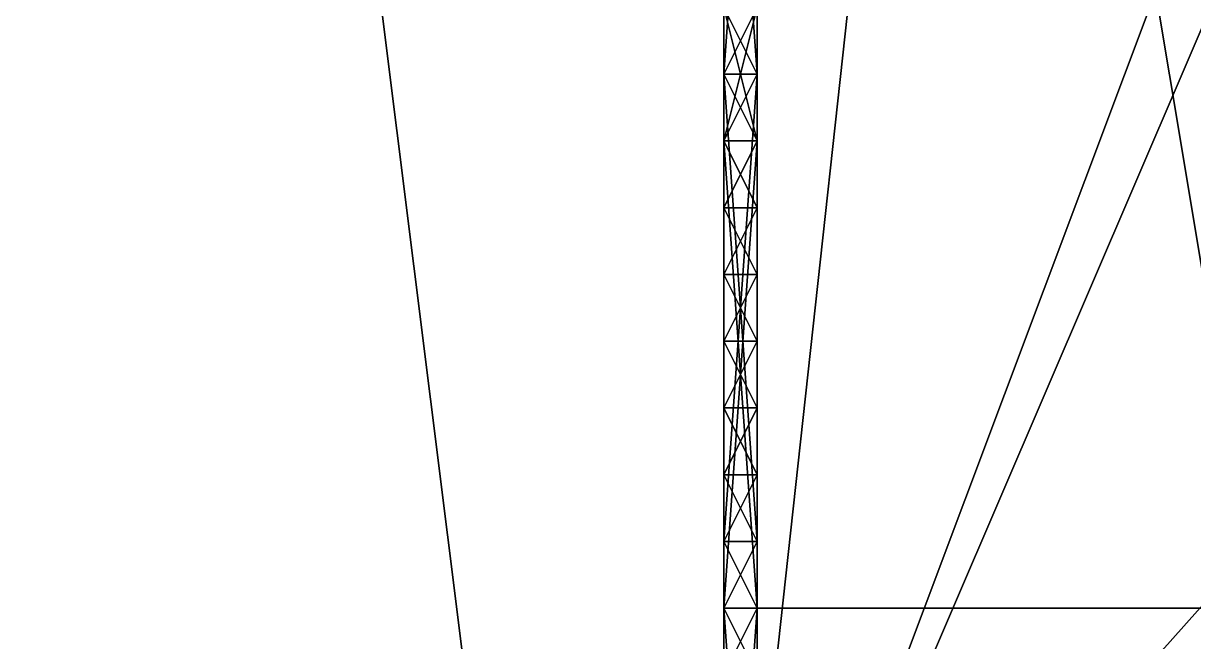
# Model space of a CAD drawing. Extents: x -3136 to 3456, y -896 to 5632.
# Drawn here: x -2384 to -1823, y 240 to 536 of the extents above; entities that cross this region are included whole.
import ezdxf

# ---------------------------------------------------------------- set-up
doc = ezdxf.new("R2010")
doc.units = 0

msp = doc.modelspace()

# ---------------------------------------------------------------- meshes
at = {"layer": 'OBJECT025', "color": 50}
mesh = msp.add_polyface(dxfattribs=at)
corners = [(-2048, 512, 128), (-2048, 544, 128), (-2032, 544, 128), (-2032, 512, 128), (-2048, 768), (-2048, 736), (-2032, 736), (-2032, 768)]
mesh.append_faces([[corners[k] for k in face] for face in [(1, 3, 0), (5, 7, 4), (4, 0, 5), (6, 2, 7), (5, 3, 6), (1, 7, 2)]], dxfattribs={"vtx0": -1})
mesh.append_faces([[corners[k] for k in face] for face in [(1, 2, 3), (5, 6, 7), (4, 1, 0), (6, 3, 2), (5, 0, 3), (1, 4, 7)]], dxfattribs={"vtx2": -1})
at = {"layer": 'OBJECT026', "color": 50}
mesh = msp.add_polyface(dxfattribs=at)
corners = [(-2048, 480, 128), (-2048, 512, 128), (-2032, 512, 128), (-2032, 480, 128), (-2048, 288), (-2048, 256), (-2032, 256), (-2032, 288)]
mesh.append_faces([[corners[k] for k in face] for face in [(1, 3, 0), (5, 7, 4), (6, 2, 7), (4, 0, 5), (1, 7, 2), (5, 3, 6)]], dxfattribs={"vtx0": -1})
mesh.append_faces([[corners[k] for k in face] for face in [(1, 2, 3), (5, 6, 7), (6, 3, 2), (4, 1, 0), (1, 4, 7), (5, 0, 3)]], dxfattribs={"vtx2": -1})
at = {"layer": 'OBJECT027', "color": 50}
mesh = msp.add_polyface(dxfattribs=at)
corners = [(-2048, 0, 128), (-2048, 32, 128), (-2032, 32, 128), (-2032, 0, 128), (-2048, 256), (-2048, 224), (-2032, 224), (-2032, 256)]
mesh.append_faces([[corners[k] for k in face] for face in [(1, 3, 0), (5, 7, 4), (4, 0, 5), (6, 2, 7), (5, 3, 6), (1, 7, 2)]], dxfattribs={"vtx0": -1})
mesh.append_faces([[corners[k] for k in face] for face in [(1, 2, 3), (5, 6, 7), (4, 1, 0), (6, 3, 2), (5, 0, 3), (1, 4, 7)]], dxfattribs={"vtx2": -1})
at = {"layer": 'OBJECT049', "color": 50}
mesh = msp.add_polyface(dxfattribs=at)
corners = [(-2048, 544, 288), (-2048, 512, 288), (-2032, 512, 288), (-2032, 544, 288), (-2048, 736, 416), (-2048, 768, 416), (-2032, 768, 416), (-2032, 736, 416)]
mesh.append_faces([[corners[k] for k in face] for face in [(1, 3, 0), (5, 7, 4), (2, 6, 3), (0, 4, 1), (1, 7, 2), (5, 3, 6)]], dxfattribs={"vtx0": -1})
mesh.append_faces([[corners[k] for k in face] for face in [(1, 2, 3), (5, 6, 7), (2, 7, 6), (0, 5, 4), (1, 4, 7), (5, 0, 3)]], dxfattribs={"vtx2": -1})
at = {"layer": 'OBJECT050', "color": 50}
mesh = msp.add_polyface(dxfattribs=at)
corners = [(-2048, 512, 288), (-2048, 480, 288), (-2032, 480, 288), (-2032, 512, 288), (-2048, 256, 416), (-2048, 288, 416), (-2032, 288, 416), (-2032, 256, 416)]
mesh.append_faces([[corners[k] for k in face] for face in [(1, 3, 0), (5, 7, 4), (0, 4, 1), (2, 6, 3), (5, 3, 6), (1, 7, 2)]], dxfattribs={"vtx0": -1})
mesh.append_faces([[corners[k] for k in face] for face in [(1, 2, 3), (5, 6, 7), (0, 5, 4), (2, 7, 6), (5, 0, 3), (1, 4, 7)]], dxfattribs={"vtx2": -1})
at = {"layer": 'OBJECT051', "color": 50}
mesh = msp.add_polyface(dxfattribs=at)
corners = [(-2048, 32, 288), (-2048, 0, 288), (-2032, 0, 288), (-2032, 32, 288), (-2048, 224, 416), (-2048, 256, 416), (-2032, 256, 416), (-2032, 224, 416)]
mesh.append_faces([[corners[k] for k in face] for face in [(1, 3, 0), (5, 7, 4), (2, 6, 3), (0, 4, 1), (1, 7, 2), (5, 3, 6)]], dxfattribs={"vtx0": -1})
mesh.append_faces([[corners[k] for k in face] for face in [(1, 2, 3), (5, 6, 7), (2, 7, 6), (0, 5, 4), (1, 4, 7), (5, 0, 3)]], dxfattribs={"vtx2": -1})
at = {"layer": 'OBJECT054', "color": 50}
mesh = msp.add_polyface(dxfattribs=at)
corners = [(-1280, 0, 144), (-2048, 0, 144), (-2048, 2048, 144), (-1280, 2048, 144), (-1280, 2048, 128), (-2048, 2048, 128), (-2048, 0, 128), (-1280, 0, 128)]
mesh.append_faces([[corners[k] for k in face] for face in [(1, 3, 0), (5, 7, 4), (5, 1, 6), (4, 2, 5), (6, 0, 7), (7, 3, 4)]], dxfattribs={"vtx0": -1})
mesh.append_faces([[corners[k] for k in face] for face in [(1, 2, 3), (5, 6, 7), (5, 2, 1), (4, 3, 2), (6, 1, 0), (7, 0, 3)]], dxfattribs={"vtx2": -1})
at = {"layer": 'OBJECT067', "color": 50}
mesh = msp.add_polyface(dxfattribs=at)
corners = [(-2944, -896, 2176), (-2944, 5504, 2176), (3456, 5504, 2176), (3456, -896, 2176), (-2944, 5504, 2048), (-2944, -896, 2048), (3456, -896, 2048), (3456, 5504, 2048)]
mesh.append_faces([[corners[k] for k in face] for face in [(1, 3, 0), (5, 7, 4), (4, 0, 5), (6, 2, 7), (7, 1, 4), (5, 3, 6)]], dxfattribs={"vtx0": -1})
mesh.append_faces([[corners[k] for k in face] for face in [(1, 2, 3), (5, 6, 7), (4, 1, 0), (6, 3, 2), (7, 2, 1), (5, 0, 3)]], dxfattribs={"vtx2": -1})
at = {"layer": 'OBJECT072', "color": 50}
mesh = msp.add_polyface(dxfattribs=at)
corners = [(-2048, 480, 272), (-2048, 544, 272), (-2032, 544, 272), (-2032, 480, 272), (-2048, 544, 144), (-2048, 480, 144), (-2032, 480, 144), (-2032, 544, 144)]
mesh.append_faces([[corners[k] for k in face] for face in [(1, 3, 0), (5, 7, 4), (4, 0, 5), (6, 2, 7), (5, 3, 6), (7, 1, 4)]], dxfattribs={"vtx0": -1})
mesh.append_faces([[corners[k] for k in face] for face in [(1, 2, 3), (5, 6, 7), (4, 1, 0), (6, 3, 2), (5, 0, 3), (7, 2, 1)]], dxfattribs={"vtx2": -1})
at = {"layer": 'OBJECT231', "color": 50}
mesh = msp.add_polyface(dxfattribs=at)
corners = [(-2032, 256, 272), (-2032, 256, 256), (-2032, 224, 256), (-2032, 224, 272), (-2048, 224, 272), (-2048, 224, 256), (-2048, 256, 256), (-2048, 256, 272)]
mesh.append_faces([[corners[k] for k in face] for face in [(1, 3, 0), (5, 7, 4), (6, 0, 7), (2, 4, 3), (7, 3, 4), (5, 1, 6)]], dxfattribs={"vtx0": -1})
mesh.append_faces([[corners[k] for k in face] for face in [(1, 2, 3), (5, 6, 7), (6, 1, 0), (2, 5, 4), (7, 0, 3), (5, 2, 1)]], dxfattribs={"vtx2": -1})
at = {"layer": 'OBJECT232', "color": 50}
mesh = msp.add_polyface(dxfattribs=at)
corners = [(-2032, 256, 256), (-2032, 256, 168), (-2032, 224, 168), (-2032, 224, 256), (-2048, 224, 256), (-2048, 224, 168), (-2048, 256, 168), (-2048, 256, 256)]
mesh.append_faces([[corners[k] for k in face] for face in [(1, 3, 0), (5, 7, 4), (6, 0, 7), (2, 4, 3), (7, 3, 4), (5, 1, 6)]], dxfattribs={"vtx0": -1})
mesh.append_faces([[corners[k] for k in face] for face in [(1, 2, 3), (5, 6, 7), (6, 1, 0), (2, 5, 4), (7, 0, 3), (5, 2, 1)]], dxfattribs={"vtx2": -1})
at = {"layer": 'OBJECT233', "color": 50}
mesh = msp.add_polyface(dxfattribs=at)
corners = [(-2032, 256, 168), (-2032, 256, 144), (-2032, 224, 144), (-2032, 224, 168), (-2048, 224, 168), (-2048, 224, 144), (-2048, 256, 144), (-2048, 256, 168)]
mesh.append_faces([[corners[k] for k in face] for face in [(1, 3, 0), (5, 7, 4), (6, 0, 7), (2, 4, 3), (5, 1, 6), (7, 3, 4)]], dxfattribs={"vtx0": -1})
mesh.append_faces([[corners[k] for k in face] for face in [(1, 2, 3), (5, 6, 7), (6, 1, 0), (2, 5, 4), (5, 2, 1), (7, 0, 3)]], dxfattribs={"vtx2": -1})
at = {"layer": 'OBJECT234', "color": 50}
mesh = msp.add_polyface(dxfattribs=at)
corners = [(-2032, 288, 272), (-2032, 288, 256), (-2032, 256, 256), (-2032, 256, 272), (-2048, 256, 272), (-2048, 256, 256), (-2048, 288, 256), (-2048, 288, 272)]
mesh.append_faces([[corners[k] for k in face] for face in [(1, 3, 0), (5, 7, 4), (6, 0, 7), (2, 4, 3), (7, 3, 4), (5, 1, 6)]], dxfattribs={"vtx0": -1})
mesh.append_faces([[corners[k] for k in face] for face in [(1, 2, 3), (5, 6, 7), (6, 1, 0), (2, 5, 4), (7, 0, 3), (5, 2, 1)]], dxfattribs={"vtx2": -1})
at = {"layer": 'OBJECT235', "color": 50}
mesh = msp.add_polyface(dxfattribs=at)
corners = [(-2032, 288, 256), (-2032, 288, 168), (-2032, 256, 168), (-2032, 256, 256), (-2048, 256, 256), (-2048, 256, 168), (-2048, 288, 168), (-2048, 288, 256)]
mesh.append_faces([[corners[k] for k in face] for face in [(1, 3, 0), (5, 7, 4), (6, 0, 7), (2, 4, 3), (7, 3, 4), (5, 1, 6)]], dxfattribs={"vtx0": -1})
mesh.append_faces([[corners[k] for k in face] for face in [(1, 2, 3), (5, 6, 7), (6, 1, 0), (2, 5, 4), (7, 0, 3), (5, 2, 1)]], dxfattribs={"vtx2": -1})
at = {"layer": 'OBJECT236', "color": 50}
mesh = msp.add_polyface(dxfattribs=at)
corners = [(-2032, 288, 168), (-2032, 288, 144), (-2032, 256, 144), (-2032, 256, 168), (-2048, 256, 168), (-2048, 256, 144), (-2048, 288, 144), (-2048, 288, 168)]
mesh.append_faces([[corners[k] for k in face] for face in [(1, 3, 0), (5, 7, 4), (6, 0, 7), (2, 4, 3), (5, 1, 6), (7, 3, 4)]], dxfattribs={"vtx0": -1})
mesh.append_faces([[corners[k] for k in face] for face in [(1, 2, 3), (5, 6, 7), (6, 1, 0), (2, 5, 4), (5, 2, 1), (7, 0, 3)]], dxfattribs={"vtx2": -1})
at = {"layer": 'OBJECT237', "color": 50}
mesh = msp.add_polyface(dxfattribs=at)
corners = [(-2032, 320, 272), (-2032, 320, 256), (-2032, 288, 256), (-2032, 288, 272), (-2048, 288, 272), (-2048, 288, 256), (-2048, 320, 256), (-2048, 320, 272)]
mesh.append_faces([[corners[k] for k in face] for face in [(1, 3, 0), (5, 7, 4), (6, 0, 7), (2, 4, 3), (7, 3, 4), (5, 1, 6)]], dxfattribs={"vtx0": -1})
mesh.append_faces([[corners[k] for k in face] for face in [(1, 2, 3), (5, 6, 7), (6, 1, 0), (2, 5, 4), (7, 0, 3), (5, 2, 1)]], dxfattribs={"vtx2": -1})
at = {"layer": 'OBJECT238', "color": 50}
mesh = msp.add_polyface(dxfattribs=at)
corners = [(-2032, 320, 256), (-2032, 320, 168), (-2032, 288, 168), (-2032, 288, 256), (-2048, 288, 256), (-2048, 288, 168), (-2048, 320, 168), (-2048, 320, 256)]
mesh.append_faces([[corners[k] for k in face] for face in [(1, 3, 0), (5, 7, 4), (6, 0, 7), (2, 4, 3), (7, 3, 4), (5, 1, 6)]], dxfattribs={"vtx0": -1})
mesh.append_faces([[corners[k] for k in face] for face in [(1, 2, 3), (5, 6, 7), (6, 1, 0), (2, 5, 4), (7, 0, 3), (5, 2, 1)]], dxfattribs={"vtx2": -1})
at = {"layer": 'OBJECT239', "color": 50}
mesh = msp.add_polyface(dxfattribs=at)
corners = [(-2032, 320, 168), (-2032, 320, 144), (-2032, 288, 144), (-2032, 288, 168), (-2048, 288, 168), (-2048, 288, 144), (-2048, 320, 144), (-2048, 320, 168)]
mesh.append_faces([[corners[k] for k in face] for face in [(1, 3, 0), (5, 7, 4), (6, 0, 7), (2, 4, 3), (5, 1, 6), (7, 3, 4)]], dxfattribs={"vtx0": -1})
mesh.append_faces([[corners[k] for k in face] for face in [(1, 2, 3), (5, 6, 7), (6, 1, 0), (2, 5, 4), (5, 2, 1), (7, 0, 3)]], dxfattribs={"vtx2": -1})
at = {"layer": 'OBJECT240', "color": 50}
mesh = msp.add_polyface(dxfattribs=at)
corners = [(-2032, 352, 272), (-2032, 352, 256), (-2032, 320, 256), (-2032, 320, 272), (-2048, 320, 272), (-2048, 320, 256), (-2048, 352, 256), (-2048, 352, 272)]
mesh.append_faces([[corners[k] for k in face] for face in [(1, 3, 0), (5, 7, 4), (6, 0, 7), (2, 4, 3), (7, 3, 4), (5, 1, 6)]], dxfattribs={"vtx0": -1})
mesh.append_faces([[corners[k] for k in face] for face in [(1, 2, 3), (5, 6, 7), (6, 1, 0), (2, 5, 4), (7, 0, 3), (5, 2, 1)]], dxfattribs={"vtx2": -1})
at = {"layer": 'OBJECT241', "color": 50}
mesh = msp.add_polyface(dxfattribs=at)
corners = [(-2032, 352, 256), (-2032, 352, 168), (-2032, 320, 168), (-2032, 320, 256), (-2048, 320, 256), (-2048, 320, 168), (-2048, 352, 168), (-2048, 352, 256)]
mesh.append_faces([[corners[k] for k in face] for face in [(1, 3, 0), (5, 7, 4), (6, 0, 7), (2, 4, 3), (7, 3, 4), (5, 1, 6)]], dxfattribs={"vtx0": -1})
mesh.append_faces([[corners[k] for k in face] for face in [(1, 2, 3), (5, 6, 7), (6, 1, 0), (2, 5, 4), (7, 0, 3), (5, 2, 1)]], dxfattribs={"vtx2": -1})
at = {"layer": 'OBJECT242', "color": 50}
mesh = msp.add_polyface(dxfattribs=at)
corners = [(-2032, 352, 168), (-2032, 352, 144), (-2032, 320, 144), (-2032, 320, 168), (-2048, 320, 168), (-2048, 320, 144), (-2048, 352, 144), (-2048, 352, 168)]
mesh.append_faces([[corners[k] for k in face] for face in [(1, 3, 0), (5, 7, 4), (6, 0, 7), (2, 4, 3), (5, 1, 6), (7, 3, 4)]], dxfattribs={"vtx0": -1})
mesh.append_faces([[corners[k] for k in face] for face in [(1, 2, 3), (5, 6, 7), (6, 1, 0), (2, 5, 4), (5, 2, 1), (7, 0, 3)]], dxfattribs={"vtx2": -1})
at = {"layer": 'OBJECT243', "color": 50}
mesh = msp.add_polyface(dxfattribs=at)
corners = [(-2032, 384, 272), (-2032, 384, 256), (-2032, 352, 256), (-2032, 352, 272), (-2048, 352, 272), (-2048, 352, 256), (-2048, 384, 256), (-2048, 384, 272)]
mesh.append_faces([[corners[k] for k in face] for face in [(1, 3, 0), (5, 7, 4), (6, 0, 7), (2, 4, 3), (7, 3, 4), (5, 1, 6)]], dxfattribs={"vtx0": -1})
mesh.append_faces([[corners[k] for k in face] for face in [(1, 2, 3), (5, 6, 7), (6, 1, 0), (2, 5, 4), (7, 0, 3), (5, 2, 1)]], dxfattribs={"vtx2": -1})
at = {"layer": 'OBJECT244', "color": 50}
mesh = msp.add_polyface(dxfattribs=at)
corners = [(-2032, 384, 256), (-2032, 384, 168), (-2032, 352, 168), (-2032, 352, 256), (-2048, 352, 256), (-2048, 352, 168), (-2048, 384, 168), (-2048, 384, 256)]
mesh.append_faces([[corners[k] for k in face] for face in [(1, 3, 0), (5, 7, 4), (6, 0, 7), (2, 4, 3), (7, 3, 4), (5, 1, 6)]], dxfattribs={"vtx0": -1})
mesh.append_faces([[corners[k] for k in face] for face in [(1, 2, 3), (5, 6, 7), (6, 1, 0), (2, 5, 4), (7, 0, 3), (5, 2, 1)]], dxfattribs={"vtx2": -1})
at = {"layer": 'OBJECT245', "color": 50}
mesh = msp.add_polyface(dxfattribs=at)
corners = [(-2032, 384, 168), (-2032, 384, 144), (-2032, 352, 144), (-2032, 352, 168), (-2048, 352, 168), (-2048, 352, 144), (-2048, 384, 144), (-2048, 384, 168)]
mesh.append_faces([[corners[k] for k in face] for face in [(1, 3, 0), (5, 7, 4), (6, 0, 7), (2, 4, 3), (5, 1, 6), (7, 3, 4)]], dxfattribs={"vtx0": -1})
mesh.append_faces([[corners[k] for k in face] for face in [(1, 2, 3), (5, 6, 7), (6, 1, 0), (2, 5, 4), (5, 2, 1), (7, 0, 3)]], dxfattribs={"vtx2": -1})
at = {"layer": 'OBJECT246', "color": 50}
mesh = msp.add_polyface(dxfattribs=at)
corners = [(-2032, 416, 272), (-2032, 416, 256), (-2032, 384, 256), (-2032, 384, 272), (-2048, 384, 272), (-2048, 384, 256), (-2048, 416, 256), (-2048, 416, 272)]
mesh.append_faces([[corners[k] for k in face] for face in [(1, 3, 0), (5, 7, 4), (6, 0, 7), (2, 4, 3), (7, 3, 4), (5, 1, 6)]], dxfattribs={"vtx0": -1})
mesh.append_faces([[corners[k] for k in face] for face in [(1, 2, 3), (5, 6, 7), (6, 1, 0), (2, 5, 4), (7, 0, 3), (5, 2, 1)]], dxfattribs={"vtx2": -1})
at = {"layer": 'OBJECT247', "color": 50}
mesh = msp.add_polyface(dxfattribs=at)
corners = [(-2032, 416, 256), (-2032, 416, 168), (-2032, 384, 168), (-2032, 384, 256), (-2048, 384, 256), (-2048, 384, 168), (-2048, 416, 168), (-2048, 416, 256)]
mesh.append_faces([[corners[k] for k in face] for face in [(1, 3, 0), (5, 7, 4), (6, 0, 7), (2, 4, 3), (7, 3, 4), (5, 1, 6)]], dxfattribs={"vtx0": -1})
mesh.append_faces([[corners[k] for k in face] for face in [(1, 2, 3), (5, 6, 7), (6, 1, 0), (2, 5, 4), (7, 0, 3), (5, 2, 1)]], dxfattribs={"vtx2": -1})
at = {"layer": 'OBJECT248', "color": 50}
mesh = msp.add_polyface(dxfattribs=at)
corners = [(-2032, 416, 168), (-2032, 416, 144), (-2032, 384, 144), (-2032, 384, 168), (-2048, 384, 168), (-2048, 384, 144), (-2048, 416, 144), (-2048, 416, 168)]
mesh.append_faces([[corners[k] for k in face] for face in [(1, 3, 0), (5, 7, 4), (6, 0, 7), (2, 4, 3), (5, 1, 6), (7, 3, 4)]], dxfattribs={"vtx0": -1})
mesh.append_faces([[corners[k] for k in face] for face in [(1, 2, 3), (5, 6, 7), (6, 1, 0), (2, 5, 4), (5, 2, 1), (7, 0, 3)]], dxfattribs={"vtx2": -1})
at = {"layer": 'OBJECT249', "color": 50}
mesh = msp.add_polyface(dxfattribs=at)
corners = [(-2032, 448, 272), (-2032, 448, 256), (-2032, 416, 256), (-2032, 416, 272), (-2048, 416, 272), (-2048, 416, 256), (-2048, 448, 256), (-2048, 448, 272)]
mesh.append_faces([[corners[k] for k in face] for face in [(1, 3, 0), (5, 7, 4), (6, 0, 7), (2, 4, 3), (7, 3, 4), (5, 1, 6)]], dxfattribs={"vtx0": -1})
mesh.append_faces([[corners[k] for k in face] for face in [(1, 2, 3), (5, 6, 7), (6, 1, 0), (2, 5, 4), (7, 0, 3), (5, 2, 1)]], dxfattribs={"vtx2": -1})
at = {"layer": 'OBJECT250', "color": 50}
mesh = msp.add_polyface(dxfattribs=at)
corners = [(-2032, 448, 256), (-2032, 448, 168), (-2032, 416, 168), (-2032, 416, 256), (-2048, 416, 256), (-2048, 416, 168), (-2048, 448, 168), (-2048, 448, 256)]
mesh.append_faces([[corners[k] for k in face] for face in [(1, 3, 0), (5, 7, 4), (6, 0, 7), (2, 4, 3), (7, 3, 4), (5, 1, 6)]], dxfattribs={"vtx0": -1})
mesh.append_faces([[corners[k] for k in face] for face in [(1, 2, 3), (5, 6, 7), (6, 1, 0), (2, 5, 4), (7, 0, 3), (5, 2, 1)]], dxfattribs={"vtx2": -1})
at = {"layer": 'OBJECT251', "color": 50}
mesh = msp.add_polyface(dxfattribs=at)
corners = [(-2032, 448, 168), (-2032, 448, 144), (-2032, 416, 144), (-2032, 416, 168), (-2048, 416, 168), (-2048, 416, 144), (-2048, 448, 144), (-2048, 448, 168)]
mesh.append_faces([[corners[k] for k in face] for face in [(1, 3, 0), (5, 7, 4), (6, 0, 7), (2, 4, 3), (5, 1, 6), (7, 3, 4)]], dxfattribs={"vtx0": -1})
mesh.append_faces([[corners[k] for k in face] for face in [(1, 2, 3), (5, 6, 7), (6, 1, 0), (2, 5, 4), (5, 2, 1), (7, 0, 3)]], dxfattribs={"vtx2": -1})
at = {"layer": 'OBJECT252', "color": 50}
mesh = msp.add_polyface(dxfattribs=at)
corners = [(-2032, 480, 272), (-2032, 480, 256), (-2032, 448, 256), (-2032, 448, 272), (-2048, 448, 272), (-2048, 448, 256), (-2048, 480, 256), (-2048, 480, 272)]
mesh.append_faces([[corners[k] for k in face] for face in [(1, 3, 0), (5, 7, 4), (6, 0, 7), (2, 4, 3), (7, 3, 4), (5, 1, 6)]], dxfattribs={"vtx0": -1})
mesh.append_faces([[corners[k] for k in face] for face in [(1, 2, 3), (5, 6, 7), (6, 1, 0), (2, 5, 4), (7, 0, 3), (5, 2, 1)]], dxfattribs={"vtx2": -1})
at = {"layer": 'OBJECT253', "color": 50}
mesh = msp.add_polyface(dxfattribs=at)
corners = [(-2032, 480, 256), (-2032, 480, 168), (-2032, 448, 168), (-2032, 448, 256), (-2048, 448, 256), (-2048, 448, 168), (-2048, 480, 168), (-2048, 480, 256)]
mesh.append_faces([[corners[k] for k in face] for face in [(1, 3, 0), (5, 7, 4), (6, 0, 7), (2, 4, 3), (7, 3, 4), (5, 1, 6)]], dxfattribs={"vtx0": -1})
mesh.append_faces([[corners[k] for k in face] for face in [(1, 2, 3), (5, 6, 7), (6, 1, 0), (2, 5, 4), (7, 0, 3), (5, 2, 1)]], dxfattribs={"vtx2": -1})
at = {"layer": 'OBJECT254', "color": 50}
mesh = msp.add_polyface(dxfattribs=at)
corners = [(-2032, 480, 168), (-2032, 480, 144), (-2032, 448, 144), (-2032, 448, 168), (-2048, 448, 168), (-2048, 448, 144), (-2048, 480, 144), (-2048, 480, 168)]
mesh.append_faces([[corners[k] for k in face] for face in [(1, 3, 0), (5, 7, 4), (6, 0, 7), (2, 4, 3), (5, 1, 6), (7, 3, 4)]], dxfattribs={"vtx0": -1})
mesh.append_faces([[corners[k] for k in face] for face in [(1, 2, 3), (5, 6, 7), (6, 1, 0), (2, 5, 4), (5, 2, 1), (7, 0, 3)]], dxfattribs={"vtx2": -1})
at = {"layer": 'OBJECT261', "color": 50}
mesh = msp.add_polyface(dxfattribs=at)
corners = [(-1280, 0, 288), (-2048, 0, 288), (-2048, 1792, 288), (-1280, 1792, 288), (-2048, 1792, 272), (-2048, 0, 272), (-1280, 0, 272), (-1280, 1792, 272)]
mesh.append_faces([[corners[k] for k in face] for face in [(1, 3, 0), (5, 7, 4), (4, 1, 5), (5, 0, 6), (6, 3, 7), (7, 2, 4)]], dxfattribs={"vtx0": -1})
mesh.append_faces([[corners[k] for k in face] for face in [(1, 2, 3), (5, 6, 7), (4, 2, 1), (5, 1, 0), (6, 0, 3), (7, 3, 2)]], dxfattribs={"vtx2": -1})
at = {"layer": 'OBJECT293', "color": 50}
mesh = msp.add_polyface(dxfattribs=at)
corners = [(-2048, 0, 432), (-2048, 1824, 432), (-1824, 2048, 432), (-224, 2048, 432), (0, 1824, 432), (0, 0, 432), (-2048, 1824, 416), (-2048, 0, 416), (0, 0, 416), (0, 1824, 416), (-224, 2048, 416), (-1824, 2048, 416)]
mesh.append_faces([[corners[k] for k in face] for face in [(1, 5, 0), (7, 11, 6), (6, 0, 7), (8, 4, 9), (10, 2, 11), (7, 5, 8), (9, 3, 10), (11, 1, 6)]], dxfattribs={"vtx0": -1})
mesh.append_faces([[corners[k] for k in face] for face in [(1, 3, 4), (1, 4, 5), (7, 9, 10), (7, 10, 11)]], dxfattribs={"vtx0": -1, "vtx2": -1})
mesh.append_faces([[corners[k] for k in face] for face in [(1, 2, 3), (7, 8, 9), (6, 1, 0), (8, 5, 4), (10, 3, 2), (7, 0, 5), (9, 4, 3), (11, 2, 1)]], dxfattribs={"vtx2": -1})
at = {"layer": 'OBJECT306', "color": 50}
mesh = msp.add_polyface(dxfattribs=at)
corners = [(-2048, 256), (-2048, 1792), (-1792, 1792), (-1792, 256), (-1792, 1792, -128), (-2048, 1792, -128), (-2048, 256, -128), (-1792, 256, -128)]
mesh.append_faces([[corners[k] for k in face] for face in [(1, 3, 0), (5, 7, 4), (5, 0, 6), (4, 1, 5), (7, 2, 4), (6, 3, 7)]], dxfattribs={"vtx0": -1})
mesh.append_faces([[corners[k] for k in face] for face in [(1, 2, 3), (5, 6, 7), (5, 1, 0), (4, 2, 1), (7, 3, 2), (6, 0, 3)]], dxfattribs={"vtx2": -1})
at = {"layer": 'OBJECT307', "color": 50}
mesh = msp.add_polyface(dxfattribs=at)
corners = [(-1792, 0), (-2048, 0), (-2048, 256), (-1792, 256), (-2048, 256, -128), (-2048, 0, -128), (-1792, 0, -128), (-1792, 256, -128)]
mesh.append_faces([[corners[k] for k in face] for face in [(1, 3, 0), (5, 7, 4), (4, 1, 5), (5, 0, 6), (6, 3, 7), (7, 2, 4)]], dxfattribs={"vtx0": -1})
mesh.append_faces([[corners[k] for k in face] for face in [(1, 2, 3), (5, 6, 7), (4, 2, 1), (5, 1, 0), (6, 0, 3), (7, 3, 2)]], dxfattribs={"vtx2": -1})
at = {"layer": 'OBJECT308', "color": 50}
mesh = msp.add_polyface(dxfattribs=at)
corners = [(-2816, -768), (-2816, 5376), (-2048, 5376), (-2048, -768), (-2816, 5376, -128), (-2816, -768, -128), (-2048, -768, -128), (-2048, 5376, -128)]
mesh.append_faces([[corners[k] for k in face] for face in [(1, 3, 0), (5, 7, 4), (4, 0, 5), (6, 2, 7), (7, 1, 4), (5, 3, 6)]], dxfattribs={"vtx0": -1})
mesh.append_faces([[corners[k] for k in face] for face in [(1, 2, 3), (5, 6, 7), (4, 1, 0), (6, 3, 2), (7, 2, 1), (5, 0, 3)]], dxfattribs={"vtx2": -1})

doc.saveas('drawing.dxf')
